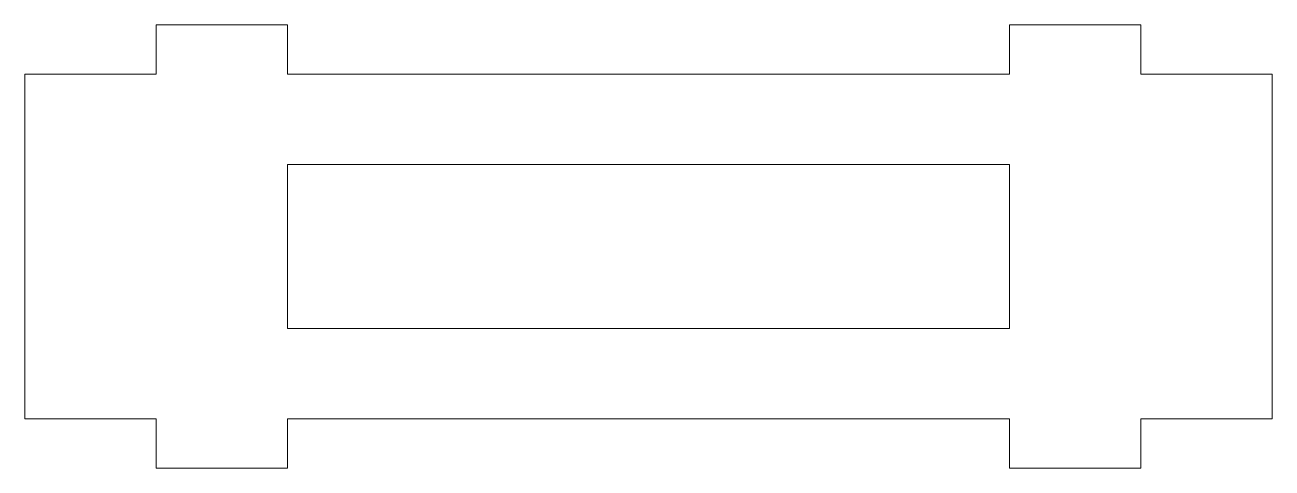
# Model space of a CAD drawing. Header units: millimetres. Extents: x -38 to 38, y -13.5 to 13.5.
import ezdxf

# ---------------------------------------------------------------- set-up
doc = ezdxf.new("R2010")
doc.units = ezdxf.units.MM

msp = doc.modelspace()

# ---------------------------------------------------------------- linework, layer by layer
at = {"color": 7, "linetype": 'Continuous', "lineweight": 15}
for p, q in [((-22, 13.5), (-30, 13.5)), ((-30, 13.5), (-30, 10.5)), ((-22, 10.5), (-22, 13.5)), ((22, 13.5), (22, 10.5)), ((30, 13.5), (22, 13.5)), ((30, 10.5), (30, 13.5)), ((-30, 10.5), (-38, 10.5)), ((-38, 10.5), (-38, -10.5)), ((22, 10.5), (-22, 10.5)), ((38, 10.5), (30, 10.5)), ((38, -10.5), (38, 10.5)), ((22, 5), (-22, 5)), ((-22, 5), (-22, -5)), ((22, -5), (22, 5)), ((-22, -5), (22, -5)), ((-38, -10.5), (-30, -10.5)), ((-30, -10.5), (-30, -13.5)), ((-22, -13.5), (-22, -10.5)), ((-22, -10.5), (22, -10.5)), ((22, -10.5), (22, -13.5)), ((30, -13.5), (30, -10.5)), ((30, -10.5), (38, -10.5)), ((-30, -13.5), (-22, -13.5)), ((22, -13.5), (30, -13.5))]:
    msp.add_line(p, q, dxfattribs=at)

doc.saveas('drawing.dxf')
